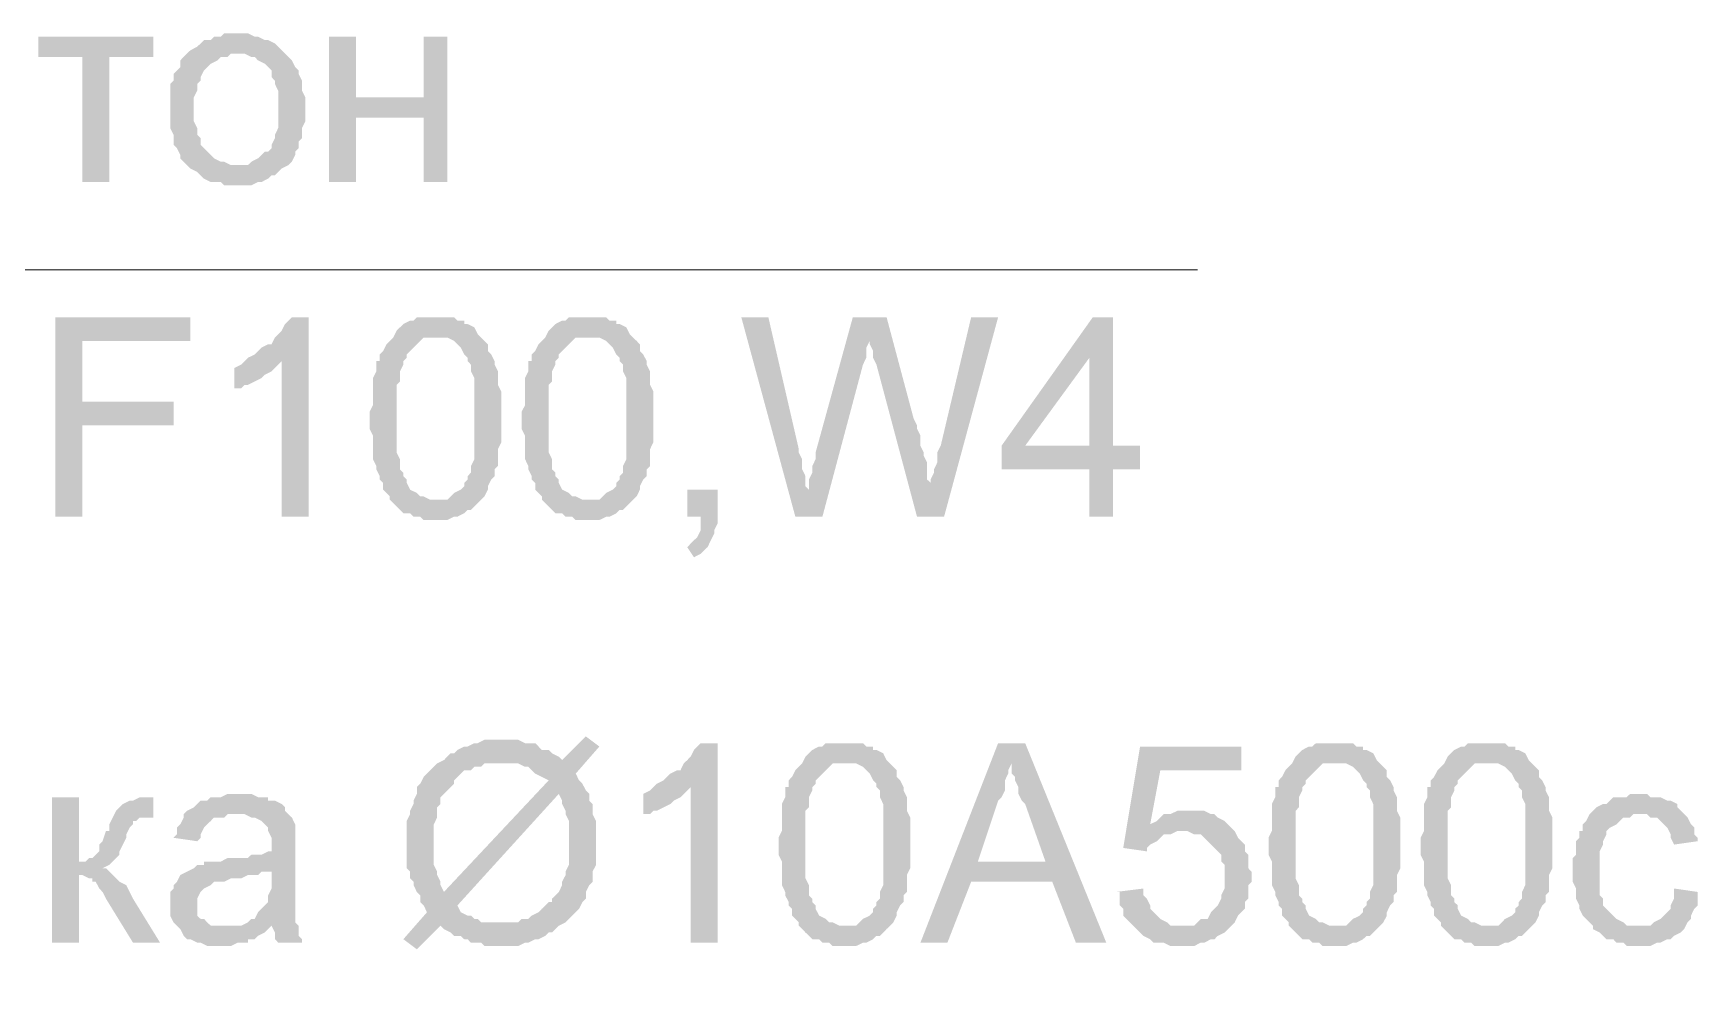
# Model space of a CAD drawing. Header units: millimetres. Extents: x -383313 to -161684, y -117025 to 99224.
# Drawn here: x -360847 to -358763, y 131 to 1318 of the extents above; entities that cross this region are included whole.
import ezdxf

# ---------------------------------------------------------------- set-up
doc = ezdxf.new("R2010")
doc.units = ezdxf.units.MM
doc.header["$MEASUREMENT"] = 0
doc.layers.add('PDF_Geometry', color=7, linetype='Continuous')
doc.layers.add('PDF_Solid Fills', color=7, linetype='Continuous')

# ---------------------------------------------------------------- blocks, each defined once
blk = doc.blocks.new('A$Cf5759c35')
at = {"layer": 'PDF_Solid Fills'}
for points in [[(-2235.2, 19579.2), (-2379.1, 19579.2), (-2379.1, 19553.8), (-2324.1, 19553.8), (-2324.1, 19397.1), (-2290.2, 19397.1), (-2290.2, 19553.8), (-2235.2, 19553.8)], [(-2129.4, 19583.4), (-2129.4, 19583.4), (-2146.3, 19583.4), (-2150.5, 19579.2), (-2159, 19579.2), (-2163.2, 19574.9), (-2171.7, 19574.9), (-2175.9, 19570.7), (-2180.2, 19566.5), (-2188.6, 19562.2), (-2188.6, 19562.2), (-2192.9, 19558), (-2129.4, 19558), (-2129.4, 19558), (-2120.9, 19558), (-2112.4, 19553.8), (-2108.2, 19553.8), (-2104, 19549.5), (-2095.5, 19545.3), (-2091.3, 19541.1), (-2087, 19536.8), (-2087, 19528.4), (-2082.8, 19524.1), (-2082.8, 19519.9), (-2078.6, 19511.4), (-2078.6, 19503), (-2078.6, 19498.7), (-2078.6, 19490.3), (-2078.6, 19486), (-2078.6, 19477.6), (-2078.6, 19469.1), (-2078.6, 19464.9), (-2082.8, 19456.4), (-2082.8, 19452.2), (-2087, 19443.7), (-2087, 19439.5), (-2091.3, 19435.2), (-2095.5, 19435.2), (-2099.7, 19431), (-2104, 19426.8), (-2112.4, 19422.5), (-2116.7, 19418.3), (-2125.1, 19418.3), (-2129.4, 19418.3), (-2192.9, 19418.3), (-2188.6, 19414.1), (-2180.2, 19409.8), (-2175.9, 19405.6), (-2171.7, 19401.4), (-2163.2, 19397.1), (-2159, 19397.1), (-2150.5, 19397.1), (-2146.3, 19392.9), (-2137.8, 19392.9), (-2129.4, 19392.9), (-2125.1, 19392.9), (-2120.9, 19392.9), (-2112.4, 19392.9), (-2104, 19397.1), (-2099.7, 19397.1), (-2091.3, 19401.4), (-2087, 19405.6), (-2082.8, 19405.6), (-2078.6, 19409.8), (-2074.3, 19414.1), (-2065.9, 19418.3), (-2061.6, 19422.5), (-2057.4, 19431), (-2057.4, 19435.2), (-2057.4, 19435.2), (-2053.2, 19439.5), (-2053.2, 19447.9), (-2048.9, 19452.2), (-2048.9, 19460.6), (-2048.9, 19464.9), (-2044.7, 19473.3), (-2044.7, 19481.8), (-2044.7, 19490.3), (-2044.7, 19494.5), (-2044.7, 19503), (-2048.9, 19511.4), (-2048.9, 19519.9), (-2048.9, 19524.1), (-2053.2, 19532.6), (-2053.2, 19536.8), (-2057.4, 19541.1), (-2061.6, 19549.5), (-2065.9, 19553.8), (-2070.1, 19558), (-2074.3, 19562.2), (-2078.6, 19566.5), (-2082.8, 19570.7), (-2091.3, 19574.9), (-2095.5, 19574.9), (-2104, 19579.2), (-2108.2, 19579.2), (-2116.7, 19583.4), (-2120.9, 19583.4)], [(-1981.2, 19579.2), (-2015.1, 19579.2), (-2015.1, 19397.1), (-1981.2, 19397.1), (-1981.2, 19477.6), (-1896.5, 19477.6), (-1981.2, 19503)], [(-1866.9, 19579.2), (-1896.5, 19579.2), (-1896.5, 19503), (-1981.2, 19503), (-1896.5, 19477.6), (-1896.5, 19397.1), (-1866.9, 19397.1)], [(-2192.9, 19558), (-2197.1, 19553.8), (-2201.3, 19549.5), (-2201.3, 19541.1), (-2205.6, 19536.8), (-2209.8, 19532.6), (-2209.8, 19524.1), (-2214, 19519.9), (-2214, 19511.4), (-2214, 19503), (-2214, 19494.5), (-2214, 19486), (-2214, 19486), (-2214, 19477.6), (-2214, 19469.1), (-2214, 19464.9), (-2209.8, 19456.4), (-2209.8, 19447.9), (-2209.8, 19443.7), (-2205.6, 19439.5), (-2201.3, 19431), (-2201.3, 19426.8), (-2197.1, 19422.5), (-2192.9, 19418.3), (-2129.4, 19418.3), (-2133.6, 19418.3), (-2137.8, 19418.3), (-2146.3, 19422.5), (-2150.5, 19422.5), (-2159, 19426.8), (-2163.2, 19431), (-2167.5, 19435.2), (-2167.5, 19435.2), (-2171.7, 19439.5), (-2175.9, 19443.7), (-2175.9, 19452.2), (-2180.2, 19456.4), (-2180.2, 19464.9), (-2184.4, 19473.3), (-2184.4, 19477.6), (-2184.4, 19486), (-2184.4, 19490.3), (-2184.4, 19498.7), (-2184.4, 19503), (-2180.2, 19511.4), (-2180.2, 19519.9), (-2175.9, 19524.1), (-2175.9, 19528.4), (-2171.7, 19536.8), (-2167.5, 19541.1), (-2167.5, 19541.1), (-2163.2, 19545.3), (-2154.8, 19549.5), (-2150.5, 19553.8), (-2142.1, 19553.8), (-2137.8, 19558), (-2129.4, 19558)], [(-2188.6, 19227.8), (-2358, 19227.8), (-2358, 18978), (-2324.1, 18978), (-2324.1, 19092.3), (-2209.8, 19092.3), (-2209.8, 19122), (-2324.1, 19122), (-2324.1, 19198.2), (-2188.6, 19198.2)], [(-2040.5, 19227.8), (-2061.6, 19227.8), (-2065.9, 19223.6), (-2070.1, 19219.3), (-2074.3, 19210.9), (-2078.6, 19206.6), (-2082.8, 19202.4), (-2087, 19193.9), (-2091.3, 19193.9), (-2099.7, 19189.7), (-2104, 19185.5), (-2108.2, 19181.2), (-2116.7, 19177), (-2074.3, 19172.8), (-2074.3, 18978), (-2040.5, 18978)], [(-1879.6, 19227.8), (-1879.6, 19227.8), (-1905, 19227.8), (-1909.2, 19223.6), (-1913.5, 19223.6), (-1921.9, 19219.3), (-1926.2, 19215.1), (-1926.2, 19215.1), (-1930.4, 19210.9), (-1934.6, 19202.4), (-1879.6, 19202.4), (-1879.6, 19202.4), (-1871.1, 19202.4), (-1866.9, 19202.4), (-1858.4, 19198.2), (-1854.2, 19193.9), (-1850, 19189.7), (-1845.7, 19181.2), (-1845.7, 19181.2), (-1841.5, 19177), (-1841.5, 19172.8), (-1837.3, 19168.5), (-1837.3, 19164.3), (-1837.3, 19160.1), (-1833, 19151.6), (-1833, 19143.1), (-1833, 19138.9), (-1833, 19130.4), (-1833, 19122), (-1833, 19109.3), (-1833, 19100.8), (-1833, 19100.8), (-1833, 19088.1), (-1833, 19079.6), (-1833, 19071.2), (-1833, 19062.7), (-1833, 19058.5), (-1833, 19050), (-1837.3, 19041.5), (-1837.3, 19037.3), (-1837.3, 19033.1), (-1841.5, 19028.8), (-1841.5, 19024.6), (-1845.7, 19020.4), (-1845.7, 19016.1), (-1850, 19011.9), (-1858.4, 19007.7), (-1862.7, 19003.4), (-1866.9, 18999.2), (-1875.4, 18999.2), (-1879.6, 18999.2), (-1934.6, 18995), (-1930.4, 18990.7), (-1926.2, 18986.5), (-1921.9, 18982.3), (-1913.5, 18982.3), (-1909.2, 18978), (-1900.8, 18978), (-1896.5, 18973.8), (-1888.1, 18973.8), (-1879.6, 18973.8), (-1879.6, 18973.8), (-1871.1, 18973.8), (-1866.9, 18973.8), (-1858.4, 18978), (-1854.2, 18978), (-1845.7, 18982.3), (-1841.5, 18986.5), (-1837.3, 18986.5), (-1833, 18990.7), (-1828.8, 18995), (-1824.6, 18999.2), (-1820.3, 19003.4), (-1816.1, 19011.9), (-1816.1, 19016.1), (-1811.9, 19024.6), (-1807.6, 19028.8), (-1807.6, 19033.1), (-1807.6, 19037.3), (-1803.4, 19041.5), (-1803.4, 19050), (-1803.4, 19054.2), (-1803.4, 19062.7), (-1799.2, 19071.2), (-1799.2, 19075.4), (-1799.2, 19083.9), (-1799.2, 19092.3), (-1799.2, 19100.8), (-1799.2, 19105), (-1799.2, 19113.5), (-1799.2, 19122), (-1799.2, 19130.4), (-1799.2, 19134.7), (-1803.4, 19143.1), (-1803.4, 19147.4), (-1803.4, 19155.8), (-1803.4, 19160.1), (-1807.6, 19168.5), (-1807.6, 19172.8), (-1811.9, 19181.2), (-1816.1, 19185.5), (-1816.1, 19193.9), (-1820.3, 19198.2), (-1820.3, 19198.2), (-1824.6, 19202.4), (-1828.8, 19206.6), (-1833, 19215.1), (-1841.5, 19219.3), (-1845.7, 19219.3), (-1845.7, 19223.6), (-1854.2, 19223.6), (-1858.4, 19227.8), (-1866.9, 19227.8), (-1875.4, 19227.8)], [(-1689.1, 19227.8), (-1689.1, 19227.8), (-1714.5, 19227.8), (-1718.7, 19223.6), (-1723, 19223.6), (-1731.4, 19219.3), (-1735.7, 19215.1), (-1735.7, 19215.1), (-1739.9, 19210.9), (-1744.1, 19202.4), (-1689.1, 19202.4), (-1689.1, 19202.4), (-1680.6, 19202.4), (-1676.4, 19202.4), (-1667.9, 19198.2), (-1663.7, 19193.9), (-1659.5, 19189.7), (-1655.2, 19181.2), (-1655.2, 19181.2), (-1651, 19177), (-1651, 19172.8), (-1646.8, 19168.5), (-1646.8, 19164.3), (-1646.8, 19160.1), (-1642.5, 19151.6), (-1642.5, 19143.1), (-1642.5, 19138.9), (-1642.5, 19130.4), (-1642.5, 19122), (-1642.5, 19109.3), (-1642.5, 19100.8), (-1642.5, 19100.8), (-1642.5, 19088.1), (-1642.5, 19079.6), (-1642.5, 19071.2), (-1642.5, 19062.7), (-1642.5, 19058.5), (-1642.5, 19050), (-1646.8, 19041.5), (-1646.8, 19037.3), (-1646.8, 19033.1), (-1651, 19028.8), (-1651, 19024.6), (-1655.2, 19020.4), (-1655.2, 19016.1), (-1659.5, 19011.9), (-1667.9, 19007.7), (-1672.2, 19003.4), (-1676.4, 18999.2), (-1684.9, 18999.2), (-1689.1, 18999.2), (-1744.1, 18995), (-1739.9, 18990.7), (-1735.7, 18986.5), (-1731.4, 18982.3), (-1723, 18982.3), (-1718.7, 18978), (-1710.3, 18978), (-1706, 18973.8), (-1697.6, 18973.8), (-1689.1, 18973.8), (-1689.1, 18973.8), (-1680.6, 18973.8), (-1676.4, 18973.8), (-1667.9, 18978), (-1663.7, 18978), (-1655.2, 18982.3), (-1651, 18986.5), (-1646.8, 18986.5), (-1642.5, 18990.7), (-1638.3, 18995), (-1634.1, 18999.2), (-1629.8, 19003.4), (-1625.6, 19011.9), (-1625.6, 19016.1), (-1621.4, 19024.6), (-1617.1, 19028.8), (-1617.1, 19033.1), (-1617.1, 19037.3), (-1612.9, 19041.5), (-1612.9, 19050), (-1612.9, 19054.2), (-1612.9, 19062.7), (-1608.7, 19071.2), (-1608.7, 19075.4), (-1608.7, 19083.9), (-1608.7, 19092.3), (-1608.7, 19100.8), (-1608.7, 19105), (-1608.7, 19113.5), (-1608.7, 19122), (-1608.7, 19130.4), (-1608.7, 19134.7), (-1612.9, 19143.1), (-1612.9, 19147.4), (-1612.9, 19155.8), (-1612.9, 19160.1), (-1617.1, 19168.5), (-1617.1, 19172.8), (-1621.4, 19181.2), (-1625.6, 19185.5), (-1625.6, 19193.9), (-1629.8, 19198.2), (-1629.8, 19198.2), (-1634.1, 19202.4), (-1638.3, 19206.6), (-1642.5, 19215.1), (-1651, 19219.3), (-1655.2, 19219.3), (-1655.2, 19223.6), (-1663.7, 19223.6), (-1667.9, 19227.8), (-1676.4, 19227.8), (-1684.9, 19227.8)], [(-1464.7, 19227.8), (-1498.6, 19227.8), (-1430.9, 18978), (-1413.9, 19011.9), (-1418.2, 19016.1), (-1418.2, 19024.6), (-1418.2, 19028.8), (-1422.4, 19037.3), (-1422.4, 19041.5), (-1422.4, 19050), (-1426.6, 19058.5), (-1426.6, 19062.7)], [(-1316.6, 19227.8), (-1358.9, 19227.8), (-1405.5, 19058.5), (-1405.5, 19058.5), (-1405.5, 19054.2), (-1405.5, 19050), (-1409.7, 19041.5), (-1409.7, 19033.1), (-1413.9, 19024.6), (-1413.9, 19011.9), (-1430.9, 18978), (-1397, 18978), (-1346.2, 19168.5), (-1346.2, 19168.5), (-1342, 19177), (-1342, 19181.2), (-1342, 19189.7), (-1337.7, 19198.2)], [(-1316.6, 19227.8), (-1337.7, 19198.2), (-1337.7, 19198.2), (-1337.7, 19193.9), (-1333.5, 19185.5), (-1333.5, 19177), (-1329.3, 19168.5), (-1278.5, 18978), (-1261.5, 19011.9), (-1261.5, 19020.4), (-1265.8, 19024.6), (-1265.8, 19033.1), (-1265.8, 19037.3), (-1265.8, 19045.8), (-1270, 19054.2), (-1270, 19058.5), (-1274.2, 19066.9), (-1274.2, 19071.2), (-1274.2, 19079.6), (-1278.5, 19088.1), (-1278.5, 19092.3), (-1282.7, 19100.8)], [(-1176.9, 19227.8), (-1210.7, 19227.8), (-1248.8, 19066.9), (-1253.1, 19058.5), (-1253.1, 19054.2), (-1253.1, 19045.8), (-1257.3, 19037.3), (-1257.3, 19033.1), (-1261.5, 19024.6), (-1261.5, 19020.4), (-1261.5, 19011.9), (-1278.5, 18978), (-1244.6, 18978)], [(-1032.9, 19227.8), (-1058.3, 19227.8), (-1172.6, 19066.9), (-1172.6, 19037.3), (-1062.6, 19037.3), (-1062.6, 18978), (-1032.9, 18978), (-1032.9, 19037.3), (-999.1, 19037.3), (-999.1, 19066.9), (-1032.9, 19066.9), (-1143, 19066.9), (-1062.6, 19177)], [(-1032.9, 19227.8), (-1062.6, 19177), (-1062.6, 19066.9), (-1143, 19066.9), (-1032.9, 19066.9)], [(-1934.6, 19202.4), (-1938.9, 19198.2), (-1943.1, 19193.9), (-1947.3, 19185.5), (-1951.6, 19181.2), (-1951.6, 19172.8), (-1955.8, 19172.8), (-1955.8, 19164.3), (-1955.8, 19160.1), (-1960, 19151.6), (-1960, 19147.4), (-1960, 19138.9), (-1960, 19134.7), (-1960, 19126.2), (-1960, 19117.7), (-1964.3, 19109.3), (-1964.3, 19100.8), (-1964.3, 19096.6), (-1964.3, 19088.1), (-1960, 19079.6), (-1960, 19071.2), (-1960, 19062.7), (-1960, 19054.2), (-1960, 19050), (-1955.8, 19041.5), (-1955.8, 19037.3), (-1951.6, 19028.8), (-1951.6, 19024.6), (-1947.3, 19020.4), (-1947.3, 19011.9), (-1943.1, 19007.7), (-1938.9, 19003.4), (-1938.9, 18999.2), (-1934.6, 18995), (-1879.6, 18999.2), (-1883.8, 18999.2), (-1888.1, 18999.2), (-1896.5, 19003.4), (-1900.8, 19003.4), (-1905, 19007.7), (-1913.5, 19011.9), (-1917.7, 19020.4), (-1917.7, 19020.4), (-1917.7, 19024.6), (-1921.9, 19028.8), (-1921.9, 19033.1), (-1926.2, 19037.3), (-1926.2, 19045.8), (-1926.2, 19050), (-1930.4, 19058.5), (-1930.4, 19066.9), (-1930.4, 19075.4), (-1930.4, 19083.9), (-1930.4, 19092.3), (-1930.4, 19100.8), (-1930.4, 19109.3), (-1930.4, 19117.7), (-1930.4, 19126.2), (-1930.4, 19134.7), (-1930.4, 19143.1), (-1926.2, 19147.4), (-1926.2, 19155.8), (-1926.2, 19160.1), (-1921.9, 19168.5), (-1921.9, 19172.8), (-1917.7, 19177), (-1917.7, 19181.2), (-1913.5, 19185.5), (-1909.2, 19189.7), (-1905, 19193.9), (-1900.8, 19198.2), (-1896.5, 19202.4), (-1888.1, 19202.4), (-1879.6, 19202.4)], [(-1744.1, 19202.4), (-1748.4, 19198.2), (-1752.6, 19193.9), (-1756.8, 19185.5), (-1761.1, 19181.2), (-1761.1, 19172.8), (-1765.3, 19172.8), (-1765.3, 19164.3), (-1765.3, 19160.1), (-1769.5, 19151.6), (-1769.5, 19147.4), (-1769.5, 19138.9), (-1769.5, 19134.7), (-1769.5, 19126.2), (-1769.5, 19117.7), (-1773.8, 19109.3), (-1773.8, 19100.8), (-1773.8, 19096.6), (-1773.8, 19088.1), (-1769.5, 19079.6), (-1769.5, 19071.2), (-1769.5, 19062.7), (-1769.5, 19054.2), (-1769.5, 19050), (-1765.3, 19041.5), (-1765.3, 19037.3), (-1761.1, 19028.8), (-1761.1, 19024.6), (-1756.8, 19020.4), (-1756.8, 19011.9), (-1752.6, 19007.7), (-1748.4, 19003.4), (-1748.4, 18999.2), (-1744.1, 18995), (-1689.1, 18999.2), (-1693.3, 18999.2), (-1697.6, 18999.2), (-1706, 19003.4), (-1710.3, 19003.4), (-1714.5, 19007.7), (-1723, 19011.9), (-1727.2, 19020.4), (-1727.2, 19020.4), (-1727.2, 19024.6), (-1731.4, 19028.8), (-1731.4, 19033.1), (-1735.7, 19037.3), (-1735.7, 19045.8), (-1735.7, 19050), (-1739.9, 19058.5), (-1739.9, 19066.9), (-1739.9, 19075.4), (-1739.9, 19083.9), (-1739.9, 19092.3), (-1739.9, 19100.8), (-1739.9, 19109.3), (-1739.9, 19117.7), (-1739.9, 19126.2), (-1739.9, 19134.7), (-1739.9, 19143.1), (-1735.7, 19147.4), (-1735.7, 19155.8), (-1735.7, 19160.1), (-1731.4, 19168.5), (-1731.4, 19172.8), (-1727.2, 19177), (-1727.2, 19181.2), (-1723, 19185.5), (-1718.7, 19189.7), (-1714.5, 19193.9), (-1710.3, 19198.2), (-1706, 19202.4), (-1697.6, 19202.4), (-1689.1, 19202.4)], [(-2116.7, 19177), (-2120.9, 19172.8), (-2125.1, 19168.5), (-2133.6, 19164.3), (-2133.6, 19134.7), (-2133.6, 19138.9), (-2125.1, 19138.9), (-2120.9, 19143.1), (-2116.7, 19143.1), (-2108.2, 19147.4), (-2099.7, 19151.6), (-2099.7, 19151.6), (-2095.5, 19155.8), (-2087, 19160.1), (-2082.8, 19164.3), (-2078.6, 19168.5), (-2074.3, 19172.8)], [(-1528.2, 19011.9), (-1566.3, 19011.9), (-1566.3, 18978), (-1549.4, 18978), (-1549.4, 18973.8), (-1549.4, 18965.3), (-1549.4, 18961.1), (-1553.6, 18952.6), (-1557.9, 18948.4), (-1562.1, 18944.2), (-1566.3, 18939.9), (-1557.9, 18927.2), (-1557.9, 18927.2), (-1549.4, 18931.5), (-1545.2, 18935.7), (-1540.9, 18939.9), (-1536.7, 18948.4), (-1536.7, 18948.4), (-1532.5, 18956.9), (-1532.5, 18961.1), (-1528.2, 18969.6), (-1528.2, 18978)], [(-1693.3, 18702.9), (-1723, 18673.2), (-1879.6, 18669), (-1778, 18669), (-1769.5, 18664.8), (-1765.3, 18664.8), (-1761.1, 18660.5), (-1756.8, 18656.3), (-1748.4, 18652.1), (-1739.9, 18647.8), (-1871.1, 18508.1), (-1900.8, 18503.9), (-1900.8, 18495.4), (-1896.5, 18491.2), (-1892.3, 18482.7), (-1921.9, 18448.9), (-1905, 18436.2), (-1875.4, 18465.8), (-1718.7, 18470), (-1799.2, 18470), (-1803.4, 18470), (-1811.9, 18470), (-1816.1, 18470), (-1824.6, 18470), (-1828.8, 18474.3), (-1833, 18474.3), (-1837.3, 18478.5), (-1841.5, 18478.5), (-1850, 18482.7), (-1854.2, 18491.2), (-1727.2, 18630.9), (-1693.3, 18635.1), (-1697.6, 18643.6), (-1701.8, 18647.8), (-1706, 18656.3), (-1676.4, 18690.2)], [(-1799.2, 18698.6), (-1799.2, 18698.6), (-1820.3, 18698.6), (-1828.8, 18694.4), (-1833, 18694.4), (-1841.5, 18690.2), (-1845.7, 18690.2), (-1854.2, 18685.9), (-1858.4, 18681.7), (-1862.7, 18681.7), (-1866.9, 18677.5), (-1871.1, 18673.2), (-1879.6, 18669), (-1723, 18673.2), (-1723, 18673.2), (-1727.2, 18677.5), (-1735.7, 18681.7), (-1739.9, 18685.9), (-1748.4, 18685.9), (-1752.6, 18690.2), (-1756.8, 18694.4), (-1765.3, 18694.4), (-1769.5, 18694.4), (-1778, 18698.6), (-1782.2, 18698.6), (-1790.7, 18698.6)], [(-1528.2, 18694.4), (-1549.4, 18694.4), (-1553.6, 18690.2), (-1557.9, 18685.9), (-1562.1, 18677.5), (-1566.3, 18673.2), (-1570.6, 18669), (-1574.8, 18660.5), (-1579, 18660.5), (-1587.5, 18656.3), (-1591.7, 18652.1), (-1596, 18647.8), (-1604.4, 18643.6), (-1562.1, 18639.4), (-1562.1, 18444.6), (-1528.2, 18444.6)], [(-1367.4, 18694.4), (-1367.4, 18694.4), (-1392.8, 18694.4), (-1397, 18690.2), (-1401.2, 18690.2), (-1409.7, 18685.9), (-1413.9, 18681.7), (-1413.9, 18681.7), (-1418.2, 18677.5), (-1422.4, 18669), (-1367.4, 18669), (-1367.4, 18669), (-1358.9, 18669), (-1354.7, 18669), (-1346.2, 18664.8), (-1342, 18660.5), (-1337.7, 18656.3), (-1333.5, 18647.8), (-1333.5, 18647.8), (-1329.3, 18643.6), (-1329.3, 18639.4), (-1325, 18635.1), (-1325, 18630.9), (-1325, 18626.7), (-1320.8, 18618.2), (-1320.8, 18609.7), (-1320.8, 18605.5), (-1320.8, 18597), (-1320.8, 18588.6), (-1320.8, 18575.9), (-1320.8, 18567.4), (-1320.8, 18567.4), (-1320.8, 18554.7), (-1320.8, 18546.2), (-1320.8, 18537.8), (-1320.8, 18529.3), (-1320.8, 18525.1), (-1320.8, 18516.6), (-1325, 18508.1), (-1325, 18503.9), (-1325, 18499.7), (-1329.3, 18495.4), (-1329.3, 18491.2), (-1333.5, 18487), (-1333.5, 18482.7), (-1337.7, 18478.5), (-1346.2, 18474.3), (-1350.4, 18470), (-1354.7, 18465.8), (-1363.1, 18465.8), (-1367.4, 18465.8), (-1422.4, 18461.6), (-1418.2, 18457.3), (-1413.9, 18453.1), (-1409.7, 18448.9), (-1401.2, 18448.9), (-1397, 18444.6), (-1388.5, 18444.6), (-1384.3, 18440.4), (-1375.8, 18440.4), (-1367.4, 18440.4), (-1367.4, 18440.4), (-1358.9, 18440.4), (-1354.7, 18440.4), (-1346.2, 18444.6), (-1342, 18444.6), (-1333.5, 18448.9), (-1329.3, 18453.1), (-1325, 18453.1), (-1320.8, 18457.3), (-1316.6, 18461.6), (-1312.3, 18465.8), (-1308.1, 18470), (-1303.9, 18478.5), (-1303.9, 18482.7), (-1299.6, 18491.2), (-1295.4, 18495.4), (-1295.4, 18499.7), (-1295.4, 18503.9), (-1291.2, 18508.1), (-1291.2, 18516.6), (-1291.2, 18520.8), (-1291.2, 18529.3), (-1286.9, 18537.8), (-1286.9, 18542), (-1286.9, 18550.5), (-1286.9, 18558.9), (-1286.9, 18567.4), (-1286.9, 18571.6), (-1286.9, 18580.1), (-1286.9, 18588.6), (-1286.9, 18597), (-1286.9, 18601.3), (-1291.2, 18609.7), (-1291.2, 18614), (-1291.2, 18622.4), (-1291.2, 18626.7), (-1295.4, 18635.1), (-1295.4, 18639.4), (-1299.6, 18647.8), (-1303.9, 18652.1), (-1303.9, 18660.5), (-1308.1, 18664.8), (-1308.1, 18664.8), (-1312.3, 18669), (-1316.6, 18673.2), (-1320.8, 18681.7), (-1329.3, 18685.9), (-1333.5, 18685.9), (-1333.5, 18690.2), (-1342, 18690.2), (-1346.2, 18694.4), (-1354.7, 18694.4), (-1363.1, 18694.4)], [(-1143, 18694.4), (-1176.9, 18694.4), (-1274.2, 18444.6), (-1240.4, 18444.6), (-1210.7, 18520.8), (-1109.1, 18520.8), (-1202.3, 18546.2), (-1176.9, 18622.4), (-1176.9, 18622.4), (-1172.6, 18626.7), (-1168.4, 18635.1), (-1168.4, 18639.4), (-1168.4, 18647.8), (-1164.2, 18656.3), (-1164.2, 18660.5), (-1159.9, 18669)], [(-1143, 18694.4), (-1159.9, 18669), (-1159.9, 18656.3), (-1155.7, 18652.1), (-1155.7, 18647.8), (-1151.5, 18639.4), (-1151.5, 18630.9), (-1147.2, 18622.4), (-1143, 18618.2), (-1117.6, 18546.2), (-1202.3, 18546.2), (-1109.1, 18520.8), (-1079.5, 18444.6), (-1041.4, 18444.6)], [(-872.1, 18690.2), (-999.1, 18690.2), (-1020.2, 18563.2), (-990.6, 18558.9), (-990.6, 18563.2), (-986.4, 18567.4), (-977.9, 18571.6), (-973.7, 18575.9), (-973.7, 18575.9), (-969.4, 18580.1), (-961, 18580.1), (-952.5, 18584.3), (-948.3, 18584.3), (-884.8, 18588.6), (-884.8, 18588.6), (-889, 18592.8), (-986.4, 18592.8), (-973.7, 18660.5), (-872.1, 18660.5)], [(-753.5, 18694.4), (-753.5, 18694.4), (-778.9, 18694.4), (-783.2, 18690.2), (-787.4, 18690.2), (-795.9, 18685.9), (-800.1, 18681.7), (-800.1, 18681.7), (-804.3, 18677.5), (-808.6, 18669), (-753.5, 18669), (-753.5, 18669), (-745.1, 18669), (-740.8, 18669), (-732.4, 18664.8), (-728.1, 18660.5), (-723.9, 18656.3), (-719.7, 18647.8), (-719.7, 18647.8), (-715.4, 18643.6), (-715.4, 18639.4), (-711.2, 18635.1), (-711.2, 18630.9), (-711.2, 18626.7), (-707, 18618.2), (-707, 18609.7), (-707, 18605.5), (-707, 18597), (-707, 18588.6), (-707, 18575.9), (-707, 18567.4), (-707, 18567.4), (-707, 18554.7), (-707, 18546.2), (-707, 18537.8), (-707, 18529.3), (-707, 18525.1), (-707, 18516.6), (-711.2, 18508.1), (-711.2, 18503.9), (-711.2, 18499.7), (-715.4, 18495.4), (-715.4, 18491.2), (-719.7, 18487), (-719.7, 18482.7), (-723.9, 18478.5), (-732.4, 18474.3), (-736.6, 18470), (-740.8, 18465.8), (-749.3, 18465.8), (-753.5, 18465.8), (-808.6, 18461.6), (-804.3, 18457.3), (-800.1, 18453.1), (-795.9, 18448.9), (-787.4, 18448.9), (-783.2, 18444.6), (-774.7, 18444.6), (-770.5, 18440.4), (-762, 18440.4), (-753.5, 18440.4), (-753.5, 18440.4), (-745.1, 18440.4), (-740.8, 18440.4), (-732.4, 18444.6), (-728.1, 18444.6), (-719.7, 18448.9), (-715.4, 18453.1), (-711.2, 18453.1), (-707, 18457.3), (-702.7, 18461.6), (-698.5, 18465.8), (-694.3, 18470), (-690, 18478.5), (-690, 18482.7), (-685.8, 18491.2), (-681.6, 18495.4), (-681.6, 18499.7), (-681.6, 18503.9), (-677.3, 18508.1), (-677.3, 18516.6), (-677.3, 18520.8), (-677.3, 18529.3), (-673.1, 18537.8), (-673.1, 18542), (-673.1, 18550.5), (-673.1, 18558.9), (-673.1, 18567.4), (-673.1, 18571.6), (-673.1, 18580.1), (-673.1, 18588.6), (-673.1, 18597), (-673.1, 18601.3), (-677.3, 18609.7), (-677.3, 18614), (-677.3, 18622.4), (-677.3, 18626.7), (-681.6, 18635.1), (-681.6, 18639.4), (-685.8, 18647.8), (-690, 18652.1), (-690, 18660.5), (-694.3, 18664.8), (-694.3, 18664.8), (-698.5, 18669), (-702.7, 18673.2), (-707, 18681.7), (-715.4, 18685.9), (-719.7, 18685.9), (-719.7, 18690.2), (-728.1, 18690.2), (-732.4, 18694.4), (-740.8, 18694.4), (-749.3, 18694.4)], [(-563, 18694.4), (-563, 18694.4), (-588.4, 18694.4), (-592.7, 18690.2), (-596.9, 18690.2), (-605.4, 18685.9), (-609.6, 18681.7), (-609.6, 18681.7), (-613.8, 18677.5), (-618.1, 18669), (-563, 18669), (-563, 18669), (-554.6, 18669), (-550.3, 18669), (-541.9, 18664.8), (-537.6, 18660.5), (-533.4, 18656.3), (-529.2, 18647.8), (-529.2, 18647.8), (-524.9, 18643.6), (-524.9, 18639.4), (-520.7, 18635.1), (-520.7, 18630.9), (-520.7, 18626.7), (-516.5, 18618.2), (-516.5, 18609.7), (-516.5, 18605.5), (-516.5, 18597), (-516.5, 18588.6), (-516.5, 18575.9), (-516.5, 18567.4), (-516.5, 18567.4), (-516.5, 18554.7), (-516.5, 18546.2), (-516.5, 18537.8), (-516.5, 18529.3), (-516.5, 18525.1), (-516.5, 18516.6), (-520.7, 18508.1), (-520.7, 18503.9), (-520.7, 18499.7), (-524.9, 18495.4), (-524.9, 18491.2), (-529.2, 18487), (-529.2, 18482.7), (-533.4, 18478.5), (-541.9, 18474.3), (-546.1, 18470), (-550.3, 18465.8), (-558.8, 18465.8), (-563, 18465.8), (-618.1, 18461.6), (-613.8, 18457.3), (-609.6, 18453.1), (-605.4, 18448.9), (-596.9, 18448.9), (-592.7, 18444.6), (-584.2, 18444.6), (-580, 18440.4), (-571.5, 18440.4), (-563, 18440.4), (-563, 18440.4), (-554.6, 18440.4), (-550.3, 18440.4), (-541.9, 18444.6), (-537.6, 18444.6), (-529.2, 18448.9), (-524.9, 18453.1), (-520.7, 18453.1), (-516.5, 18457.3), (-512.2, 18461.6), (-508, 18465.8), (-503.8, 18470), (-499.5, 18478.5), (-499.5, 18482.7), (-495.3, 18491.2), (-491.1, 18495.4), (-491.1, 18499.7), (-491.1, 18503.9), (-486.8, 18508.1), (-486.8, 18516.6), (-486.8, 18520.8), (-486.8, 18529.3), (-482.6, 18537.8), (-482.6, 18542), (-482.6, 18550.5), (-482.6, 18558.9), (-482.6, 18567.4), (-482.6, 18571.6), (-482.6, 18580.1), (-482.6, 18588.6), (-482.6, 18597), (-482.6, 18601.3), (-486.8, 18609.7), (-486.8, 18614), (-486.8, 18622.4), (-486.8, 18626.7), (-491.1, 18635.1), (-491.1, 18639.4), (-495.3, 18647.8), (-499.5, 18652.1), (-499.5, 18660.5), (-503.8, 18664.8), (-503.8, 18664.8), (-508, 18669), (-512.2, 18673.2), (-516.5, 18681.7), (-524.9, 18685.9), (-529.2, 18685.9), (-529.2, 18690.2), (-537.6, 18690.2), (-541.9, 18694.4), (-550.3, 18694.4), (-558.8, 18694.4)], [(-1879.6, 18669), (-1883.8, 18664.8), (-1888.1, 18660.5), (-1892.3, 18656.3), (-1896.5, 18652.1), (-1900.8, 18643.6), (-1905, 18639.4), (-1905, 18635.1), (-1905, 18630.9), (-1909.2, 18622.4), (-1909.2, 18618.2), (-1913.5, 18609.7), (-1913.5, 18605.5), (-1917.7, 18597), (-1917.7, 18592.8), (-1917.7, 18584.3), (-1917.7, 18575.9), (-1917.7, 18567.4), (-1917.7, 18567.4), (-1917.7, 18558.9), (-1917.7, 18550.5), (-1917.7, 18546.2), (-1917.7, 18537.8), (-1913.5, 18533.5), (-1913.5, 18525.1), (-1913.5, 18525.1), (-1909.2, 18520.8), (-1909.2, 18516.6), (-1905, 18508.1), (-1900.8, 18503.9), (-1871.1, 18508.1), (-1871.1, 18508.1), (-1875.4, 18516.6), (-1875.4, 18520.8), (-1879.6, 18529.3), (-1879.6, 18533.5), (-1879.6, 18533.5), (-1883.8, 18542), (-1883.8, 18546.2), (-1883.8, 18554.7), (-1883.8, 18563.2), (-1883.8, 18571.6), (-1883.8, 18575.9), (-1883.8, 18584.3), (-1883.8, 18592.8), (-1879.6, 18601.3), (-1879.6, 18605.5), (-1879.6, 18614), (-1875.4, 18618.2), (-1875.4, 18626.7), (-1871.1, 18630.9), (-1866.9, 18635.1), (-1862.7, 18639.4), (-1858.4, 18643.6), (-1858.4, 18647.8), (-1854.2, 18652.1), (-1850, 18656.3), (-1845.7, 18660.5), (-1837.3, 18660.5), (-1833, 18664.8), (-1824.6, 18664.8), (-1820.3, 18669), (-1811.9, 18669), (-1803.4, 18669), (-1799.2, 18669)], [(-1422.4, 18669), (-1426.6, 18664.8), (-1430.9, 18660.5), (-1435.1, 18652.1), (-1439.3, 18647.8), (-1439.3, 18639.4), (-1443.6, 18639.4), (-1443.6, 18630.9), (-1443.6, 18626.7), (-1447.8, 18618.2), (-1447.8, 18614), (-1447.8, 18605.5), (-1447.8, 18601.3), (-1447.8, 18592.8), (-1447.8, 18584.3), (-1452, 18575.9), (-1452, 18567.4), (-1452, 18563.2), (-1452, 18554.7), (-1447.8, 18546.2), (-1447.8, 18537.8), (-1447.8, 18529.3), (-1447.8, 18520.8), (-1447.8, 18516.6), (-1443.6, 18508.1), (-1443.6, 18503.9), (-1439.3, 18495.4), (-1439.3, 18491.2), (-1435.1, 18487), (-1435.1, 18478.5), (-1430.9, 18474.3), (-1426.6, 18470), (-1426.6, 18465.8), (-1422.4, 18461.6), (-1367.4, 18465.8), (-1371.6, 18465.8), (-1375.8, 18465.8), (-1384.3, 18470), (-1388.5, 18470), (-1392.8, 18474.3), (-1401.2, 18478.5), (-1405.5, 18487), (-1405.5, 18487), (-1405.5, 18491.2), (-1409.7, 18495.4), (-1409.7, 18499.7), (-1413.9, 18503.9), (-1413.9, 18512.4), (-1413.9, 18516.6), (-1418.2, 18525.1), (-1418.2, 18533.5), (-1418.2, 18542), (-1418.2, 18550.5), (-1418.2, 18558.9), (-1418.2, 18567.4), (-1418.2, 18575.9), (-1418.2, 18584.3), (-1418.2, 18592.8), (-1418.2, 18601.3), (-1418.2, 18609.7), (-1413.9, 18614), (-1413.9, 18622.4), (-1413.9, 18626.7), (-1409.7, 18635.1), (-1409.7, 18639.4), (-1405.5, 18643.6), (-1405.5, 18647.8), (-1401.2, 18652.1), (-1397, 18656.3), (-1392.8, 18660.5), (-1388.5, 18664.8), (-1384.3, 18669), (-1375.8, 18669), (-1367.4, 18669)], [(-808.6, 18669), (-812.8, 18664.8), (-817, 18660.5), (-821.3, 18652.1), (-825.5, 18647.8), (-825.5, 18639.4), (-829.7, 18639.4), (-829.7, 18630.9), (-829.7, 18626.7), (-834, 18618.2), (-834, 18614), (-834, 18605.5), (-834, 18601.3), (-834, 18592.8), (-834, 18584.3), (-838.2, 18575.9), (-838.2, 18567.4), (-838.2, 18563.2), (-838.2, 18554.7), (-834, 18546.2), (-834, 18537.8), (-834, 18529.3), (-834, 18520.8), (-834, 18516.6), (-829.7, 18508.1), (-829.7, 18503.9), (-825.5, 18495.4), (-825.5, 18491.2), (-821.3, 18487), (-821.3, 18478.5), (-817, 18474.3), (-812.8, 18470), (-812.8, 18465.8), (-808.6, 18461.6), (-753.5, 18465.8), (-757.8, 18465.8), (-762, 18465.8), (-770.5, 18470), (-774.7, 18470), (-778.9, 18474.3), (-787.4, 18478.5), (-791.6, 18487), (-791.6, 18487), (-791.6, 18491.2), (-795.9, 18495.4), (-795.9, 18499.7), (-800.1, 18503.9), (-800.1, 18512.4), (-800.1, 18516.6), (-804.3, 18525.1), (-804.3, 18533.5), (-804.3, 18542), (-804.3, 18550.5), (-804.3, 18558.9), (-804.3, 18567.4), (-804.3, 18575.9), (-804.3, 18584.3), (-804.3, 18592.8), (-804.3, 18601.3), (-804.3, 18609.7), (-800.1, 18614), (-800.1, 18622.4), (-800.1, 18626.7), (-795.9, 18635.1), (-795.9, 18639.4), (-791.6, 18643.6), (-791.6, 18647.8), (-787.4, 18652.1), (-783.2, 18656.3), (-778.9, 18660.5), (-774.7, 18664.8), (-770.5, 18669), (-762, 18669), (-753.5, 18669)], [(-618.1, 18669), (-622.3, 18664.8), (-626.5, 18660.5), (-630.8, 18652.1), (-635, 18647.8), (-635, 18639.4), (-639.2, 18639.4), (-639.2, 18630.9), (-639.2, 18626.7), (-643.5, 18618.2), (-643.5, 18614), (-643.5, 18605.5), (-643.5, 18601.3), (-643.5, 18592.8), (-643.5, 18584.3), (-647.7, 18575.9), (-647.7, 18567.4), (-647.7, 18563.2), (-647.7, 18554.7), (-643.5, 18546.2), (-643.5, 18537.8), (-643.5, 18529.3), (-643.5, 18520.8), (-643.5, 18516.6), (-639.2, 18508.1), (-639.2, 18503.9), (-635, 18495.4), (-635, 18491.2), (-630.8, 18487), (-630.8, 18478.5), (-626.5, 18474.3), (-622.3, 18470), (-622.3, 18465.8), (-618.1, 18461.6), (-563, 18465.8), (-567.3, 18465.8), (-571.5, 18465.8), (-580, 18470), (-584.2, 18470), (-588.4, 18474.3), (-596.9, 18478.5), (-601.1, 18487), (-601.1, 18487), (-601.1, 18491.2), (-605.4, 18495.4), (-605.4, 18499.7), (-609.6, 18503.9), (-609.6, 18512.4), (-609.6, 18516.6), (-613.8, 18525.1), (-613.8, 18533.5), (-613.8, 18542), (-613.8, 18550.5), (-613.8, 18558.9), (-613.8, 18567.4), (-613.8, 18575.9), (-613.8, 18584.3), (-613.8, 18592.8), (-613.8, 18601.3), (-613.8, 18609.7), (-609.6, 18614), (-609.6, 18622.4), (-609.6, 18626.7), (-605.4, 18635.1), (-605.4, 18639.4), (-601.1, 18643.6), (-601.1, 18647.8), (-596.9, 18652.1), (-592.7, 18656.3), (-588.4, 18660.5), (-584.2, 18664.8), (-580, 18669), (-571.5, 18669), (-563, 18669)], [(-1604.4, 18643.6), (-1608.7, 18639.4), (-1612.9, 18635.1), (-1621.4, 18630.9), (-1621.4, 18601.3), (-1621.4, 18605.5), (-1612.9, 18605.5), (-1608.7, 18609.7), (-1604.4, 18609.7), (-1596, 18614), (-1587.5, 18618.2), (-1587.5, 18618.2), (-1583.3, 18622.4), (-1574.8, 18626.7), (-1570.6, 18630.9), (-1566.3, 18635.1), (-1562.1, 18639.4)], [(-2328.3, 18626.7), (-2362.2, 18626.7), (-2362.2, 18444.6), (-2328.3, 18444.6), (-2328.3, 18529.3), (-2286, 18529.3), (-2290.2, 18533.5), (-2294.5, 18537.8), (-2298.7, 18537.8), (-2298.7, 18537.8), (-2290.2, 18542), (-2286, 18546.2), (-2328.3, 18546.2)], [(-2235.2, 18626.7), (-2252.1, 18626.7), (-2260.6, 18622.4), (-2264.8, 18622.4), (-2273.3, 18618.2), (-2277.5, 18614), (-2277.5, 18614), (-2281.8, 18609.7), (-2286, 18601.3), (-2243.7, 18601.3), (-2235.2, 18601.3)], [(-2125.1, 18630.9), (-2125.1, 18630.9), (-2142.1, 18630.9), (-2150.5, 18626.7), (-2154.8, 18626.7), (-2163.2, 18626.7), (-2167.5, 18622.4), (-2175.9, 18622.4), (-2180.2, 18618.2), (-2184.4, 18614), (-2192.9, 18609.7), (-2197.1, 18605.5), (-2133.6, 18605.5), (-2129.4, 18605.5), (-2120.9, 18605.5), (-2112.4, 18601.3), (-2108.2, 18601.3), (-2099.7, 18597), (-2095.5, 18592.8), (-2095.5, 18592.8), (-2091.3, 18588.6), (-2091.3, 18584.3), (-2087, 18575.9), (-2087, 18567.4), (-2087, 18567.4), (-2087, 18558.9), (-2091.3, 18558.9), (-2099.7, 18554.7), (-2104, 18554.7), (-2112.4, 18554.7), (-2116.7, 18550.5), (-2125.1, 18550.5), (-2133.6, 18550.5), (-2142.1, 18550.5), (-2150.5, 18546.2), (-2159, 18546.2), (-2163.2, 18546.2), (-2171.7, 18546.2), (-2171.7, 18542), (-2180.2, 18542), (-2184.4, 18537.8), (-2087, 18533.5), (-2087, 18525.1), (-2087, 18520.8), (-2087, 18512.4), (-2091.3, 18503.9), (-2091.3, 18499.7), (-2091.3, 18495.4), (-2095.5, 18491.2), (-2099.7, 18487), (-2104, 18482.7), (-2108.2, 18474.3), (-2112.4, 18474.3), (-2116.7, 18470), (-2125.1, 18465.8), (-2087, 18465.8), (-2087, 18465.8), (-2082.8, 18457.3), (-2082.8, 18448.9), (-2078.6, 18444.6), (-2048.9, 18444.6), (-2048.9, 18448.9), (-2053.2, 18453.1), (-2053.2, 18461.6), (-2053.2, 18465.8), (-2057.4, 18470), (-2057.4, 18474.3), (-2057.4, 18478.5), (-2057.4, 18482.7), (-2057.4, 18491.2), (-2057.4, 18499.7), (-2057.4, 18508.1), (-2057.4, 18520.8), (-2057.4, 18563.2), (-2057.4, 18563.2), (-2057.4, 18571.6), (-2057.4, 18580.1), (-2057.4, 18584.3), (-2057.4, 18588.6), (-2057.4, 18592.8), (-2061.6, 18601.3), (-2065.9, 18605.5), (-2070.1, 18609.7), (-2070.1, 18614), (-2074.3, 18618.2), (-2082.8, 18622.4), (-2091.3, 18622.4), (-2091.3, 18626.7), (-2099.7, 18626.7), (-2104, 18626.7), (-2112.4, 18630.9), (-2120.9, 18630.9)], [(-1693.3, 18635.1), (-1727.2, 18630.9), (-1727.2, 18630.9), (-1723, 18622.4), (-1723, 18618.2), (-1718.7, 18609.7), (-1718.7, 18605.5), (-1714.5, 18597), (-1714.5, 18588.6), (-1714.5, 18584.3), (-1714.5, 18575.9), (-1714.5, 18567.4), (-1714.5, 18563.2), (-1714.5, 18554.7), (-1714.5, 18546.2), (-1714.5, 18542), (-1718.7, 18533.5), (-1718.7, 18529.3), (-1723, 18520.8), (-1723, 18516.6), (-1727.2, 18508.1), (-1731.4, 18503.9), (-1735.7, 18499.7), (-1735.7, 18495.4), (-1739.9, 18495.4), (-1744.1, 18491.2), (-1748.4, 18487), (-1752.6, 18482.7), (-1761.1, 18478.5), (-1765.3, 18474.3), (-1773.8, 18474.3), (-1778, 18470), (-1786.5, 18470), (-1790.7, 18470), (-1799.2, 18470), (-1718.7, 18470), (-1714.5, 18474.3), (-1710.3, 18478.5), (-1706, 18482.7), (-1701.8, 18487), (-1697.6, 18495.4), (-1693.3, 18499.7), (-1693.3, 18503.9), (-1693.3, 18508.1), (-1689.1, 18516.6), (-1684.9, 18520.8), (-1684.9, 18529.3), (-1684.9, 18533.5), (-1680.6, 18542), (-1680.6, 18546.2), (-1680.6, 18554.7), (-1680.6, 18563.2), (-1680.6, 18567.4), (-1680.6, 18575.9), (-1680.6, 18584.3), (-1680.6, 18592.8), (-1680.6, 18597), (-1684.9, 18605.5), (-1684.9, 18609.7), (-1684.9, 18618.2), (-1684.9, 18618.2), (-1689.1, 18622.4), (-1689.1, 18630.9)], [(-372.5, 18630.9), (-385.2, 18630.9), (-389.5, 18626.7), (-406.4, 18626.7), (-410.6, 18622.4), (-414.9, 18618.2), (-419.1, 18618.2), (-427.6, 18614), (-431.8, 18609.7), (-436, 18605.5), (-440.3, 18597), (-444.5, 18592.8), (-444.5, 18584.3), (-448.7, 18584.3), (-448.7, 18575.9), (-453, 18571.6), (-453, 18563.2), (-453, 18554.7), (-457.2, 18550.5), (-457.2, 18542), (-457.2, 18533.5), (-457.2, 18525.1), (-457.2, 18520.8), (-453, 18512.4), (-453, 18503.9), (-453, 18499.7), (-448.7, 18491.2), (-448.7, 18487), (-444.5, 18478.5), (-440.3, 18474.3), (-436, 18470), (-431.8, 18465.8), (-372.5, 18465.8), (-376.8, 18465.8), (-381, 18465.8), (-389.5, 18465.8), (-393.7, 18470), (-402.2, 18474.3), (-406.4, 18478.5), (-410.6, 18482.7), (-410.6, 18482.7), (-414.9, 18487), (-419.1, 18491.2), (-419.1, 18499.7), (-423.3, 18503.9), (-423.3, 18512.4), (-423.3, 18516.6), (-423.3, 18525.1), (-423.3, 18533.5), (-423.3, 18537.8), (-423.3, 18546.2), (-423.3, 18554.7), (-423.3, 18558.9), (-419.1, 18567.4), (-419.1, 18571.6), (-414.9, 18580.1), (-414.9, 18584.3), (-410.6, 18588.6), (-410.6, 18588.6), (-402.2, 18592.8), (-397.9, 18597), (-393.7, 18601.3), (-385.2, 18601.3), (-381, 18605.5), (-372.5, 18605.5), (-317.5, 18605.5), (-321.7, 18609.7), (-326, 18614), (-326, 18618.2), (-334.4, 18622.4), (-338.7, 18622.4), (-347.1, 18626.7), (-351.4, 18626.7), (-359.8, 18626.7), (-364.1, 18630.9)], [(-2286, 18601.3), (-2290.2, 18592.8), (-2290.2, 18584.3), (-2294.5, 18584.3), (-2298.7, 18571.6), (-2302.9, 18567.4), (-2302.9, 18558.9), (-2307.2, 18554.7), (-2307.2, 18554.7), (-2311.4, 18550.5), (-2315.6, 18550.5), (-2319.9, 18546.2), (-2328.3, 18546.2), (-2286, 18546.2), (-2281.8, 18550.5), (-2277.5, 18554.7), (-2277.5, 18558.9), (-2273.3, 18567.4), (-2269.1, 18575.9), (-2269.1, 18580.1), (-2264.8, 18588.6), (-2260.6, 18592.8), (-2260.6, 18597), (-2256.4, 18597), (-2252.1, 18601.3), (-2243.7, 18601.3)], [(-2197.1, 18605.5), (-2197.1, 18601.3), (-2201.3, 18592.8), (-2205.6, 18588.6), (-2205.6, 18580.1), (-2209.8, 18575.9), (-2180.2, 18571.6), (-2175.9, 18575.9), (-2175.9, 18580.1), (-2171.7, 18588.6), (-2167.5, 18592.8), (-2163.2, 18597), (-2159, 18601.3), (-2154.8, 18601.3), (-2146.3, 18601.3), (-2142.1, 18605.5), (-2133.6, 18605.5)], [(-939.8, 18609.7), (-939.8, 18609.7), (-952.5, 18609.7), (-961, 18605.5), (-969.4, 18605.5), (-973.7, 18601.3), (-977.9, 18597), (-986.4, 18592.8), (-889, 18592.8), (-893.2, 18597), (-901.7, 18601.3), (-905.9, 18605.5), (-910.2, 18605.5), (-918.6, 18609.7), (-922.9, 18609.7), (-931.3, 18609.7)], [(-317.5, 18605.5), (-372.5, 18605.5), (-364.1, 18605.5), (-359.8, 18601.3), (-351.4, 18601.3), (-347.1, 18597), (-342.9, 18592.8), (-338.7, 18588.6), (-334.4, 18580.1), (-334.4, 18575.9), (-330.2, 18567.4), (-300.6, 18571.6), (-300.6, 18575.9), (-304.8, 18580.1), (-304.8, 18588.6), (-309, 18592.8), (-313.3, 18601.3)], [(-884.8, 18588.6), (-948.3, 18584.3), (-939.8, 18584.3), (-931.3, 18580.1), (-922.9, 18580.1), (-918.6, 18575.9), (-914.4, 18571.6), (-910.2, 18567.4), (-905.9, 18563.2), (-901.7, 18558.9), (-897.5, 18554.7), (-897.5, 18546.2), (-893.2, 18542), (-893.2, 18533.5), (-893.2, 18525.1), (-893.2, 18525.1), (-893.2, 18520.8), (-893.2, 18512.4), (-897.5, 18503.9), (-897.5, 18499.7), (-901.7, 18491.2), (-905.9, 18487), (-910.2, 18482.7), (-910.2, 18482.7), (-914.4, 18474.3), (-922.9, 18474.3), (-927.1, 18470), (-931.3, 18465.8), (-939.8, 18465.8), (-948.3, 18465.8), (-884.8, 18465.8), (-880.5, 18470), (-880.5, 18470), (-876.3, 18478.5), (-872.1, 18482.7), (-867.8, 18487), (-867.8, 18495.4), (-863.6, 18499.7), (-863.6, 18508.1), (-863.6, 18516.6), (-859.4, 18520.8), (-859.4, 18529.3), (-859.4, 18533.5), (-863.6, 18537.8), (-863.6, 18546.2), (-863.6, 18554.7), (-867.8, 18558.9), (-867.8, 18567.4), (-872.1, 18571.6), (-876.3, 18575.9), (-880.5, 18584.3)], [(-2184.4, 18537.8), (-2192.9, 18533.5), (-2192.9, 18533.5), (-2201.3, 18529.3), (-2205.6, 18520.8), (-2209.8, 18516.6), (-2209.8, 18512.4), (-2214, 18508.1), (-2214, 18499.7), (-2214, 18491.2), (-2214, 18491.2), (-2214, 18482.7), (-2214, 18478.5), (-2209.8, 18470), (-2205.6, 18465.8), (-2201.3, 18461.6), (-2197.1, 18453.1), (-2197.1, 18453.1), (-2192.9, 18448.9), (-2188.6, 18448.9), (-2180.2, 18444.6), (-2175.9, 18444.6), (-2167.5, 18440.4), (-2159, 18440.4), (-2150.5, 18440.4), (-2146.3, 18440.4), (-2137.8, 18440.4), (-2129.4, 18444.6), (-2125.1, 18444.6), (-2116.7, 18444.6), (-2116.7, 18448.9), (-2108.2, 18448.9), (-2104, 18453.1), (-2095.5, 18457.3), (-2091.3, 18461.6), (-2146.3, 18465.8), (-2146.3, 18465.8), (-2154.8, 18465.8), (-2163.2, 18465.8), (-2167.5, 18470), (-2171.7, 18474.3), (-2175.9, 18474.3), (-2180.2, 18478.5), (-2180.2, 18487), (-2180.2, 18491.2), (-2180.2, 18495.4), (-2180.2, 18499.7), (-2175.9, 18508.1), (-2175.9, 18508.1), (-2171.7, 18512.4), (-2163.2, 18516.6), (-2159, 18520.8), (-2154.8, 18520.8), (-2146.3, 18520.8), (-2137.8, 18525.1), (-2133.6, 18525.1), (-2125.1, 18525.1), (-2116.7, 18529.3), (-2112.4, 18529.3), (-2104, 18529.3), (-2099.7, 18533.5), (-2091.3, 18533.5), (-2087, 18533.5)], [(-2286, 18529.3), (-2328.3, 18529.3), (-2324.1, 18529.3), (-2315.6, 18525.1), (-2311.4, 18525.1), (-2311.4, 18520.8), (-2307.2, 18520.8), (-2302.9, 18512.4), (-2298.7, 18508.1), (-2294.5, 18499.7), (-2260.6, 18444.6), (-2226.7, 18444.6), (-2260.6, 18499.7), (-2260.6, 18499.7), (-2264.8, 18508.1), (-2269.1, 18516.6), (-2277.5, 18520.8), (-2281.8, 18525.1)], [(-994.8, 18512.4), (-1028.7, 18508.1), (-1024.5, 18508.1), (-1024.5, 18491.2), (-1020.2, 18487), (-1020.2, 18478.5), (-1016, 18474.3), (-1011.8, 18470), (-1007.5, 18465.8), (-1003.3, 18461.6), (-999.1, 18457.3), (-994.8, 18453.1), (-986.4, 18448.9), (-982.1, 18444.6), (-973.7, 18444.6), (-969.4, 18444.6), (-961, 18440.4), (-952.5, 18440.4), (-948.3, 18440.4), (-944, 18440.4), (-939.8, 18440.4), (-931.3, 18440.4), (-922.9, 18444.6), (-918.6, 18444.6), (-910.2, 18448.9), (-905.9, 18448.9), (-901.7, 18453.1), (-893.2, 18457.3), (-889, 18461.6), (-884.8, 18465.8), (-948.3, 18465.8), (-948.3, 18465.8), (-952.5, 18465.8), (-961, 18465.8), (-965.2, 18470), (-973.7, 18474.3), (-977.9, 18478.5), (-982.1, 18482.7), (-986.4, 18487), (-986.4, 18491.2), (-990.6, 18499.7), (-994.8, 18503.9)], [(-330.2, 18512.4), (-330.2, 18499.7), (-334.4, 18491.2), (-334.4, 18487), (-338.7, 18482.7), (-342.9, 18478.5), (-347.1, 18474.3), (-355.6, 18470), (-359.8, 18465.8), (-368.3, 18465.8), (-372.5, 18465.8), (-431.8, 18465.8), (-431.8, 18461.6), (-423.3, 18457.3), (-419.1, 18453.1), (-414.9, 18448.9), (-406.4, 18448.9), (-402.2, 18444.6), (-393.7, 18444.6), (-389.5, 18440.4), (-381, 18440.4), (-372.5, 18440.4), (-368.3, 18440.4), (-359.8, 18440.4), (-351.4, 18444.6), (-347.1, 18444.6), (-338.7, 18448.9), (-334.4, 18448.9), (-330.2, 18453.1), (-321.7, 18457.3), (-321.7, 18457.3), (-317.5, 18461.6), (-313.3, 18470), (-309, 18474.3), (-309, 18478.5), (-304.8, 18487), (-300.6, 18491.2), (-300.6, 18499.7), (-300.6, 18508.1)], [(-1718.7, 18470), (-1875.4, 18465.8), (-1871.1, 18461.6), (-1862.7, 18457.3), (-1858.4, 18453.1), (-1850, 18453.1), (-1845.7, 18448.9), (-1841.5, 18448.9), (-1837.3, 18444.6), (-1833, 18444.6), (-1824.6, 18444.6), (-1820.3, 18440.4), (-1811.9, 18440.4), (-1803.4, 18440.4), (-1799.2, 18440.4), (-1790.7, 18440.4), (-1782.2, 18440.4), (-1778, 18440.4), (-1769.5, 18444.6), (-1765.3, 18444.6), (-1756.8, 18448.9), (-1752.6, 18448.9), (-1744.1, 18453.1), (-1739.9, 18457.3), (-1735.7, 18457.3), (-1731.4, 18461.6), (-1727.2, 18465.8)]]:
    blk.add_hatch(color=8, dxfattribs=at).paths.add_polyline_path(points)
at = {"layer": 'PDF_Geometry', "color": 8, "lineweight": 13}
blk.add_lwpolyline([(-4334.9, 16874.1), (-3725.3, 19287.1), (-927.1, 19287.1)], dxfattribs=at)
at = {"layer": 'PDF_Solid Fills', "color": 8, "lineweight": 13}
blk.add_solid([(-2125.1, 18465.8), (-2146.3, 18465.8), (-2087, 18465.8), (-2091.3, 18461.6)], dxfattribs=at)

msp = doc.modelspace()

# ---------------------------------------------------------------- block references
at = {"ltscale": 100}
msp.add_blockref('A$Cf5759c35', (-358461.97282, -18264.93104), dxfattribs=at)

doc.saveas('drawing.dxf')
